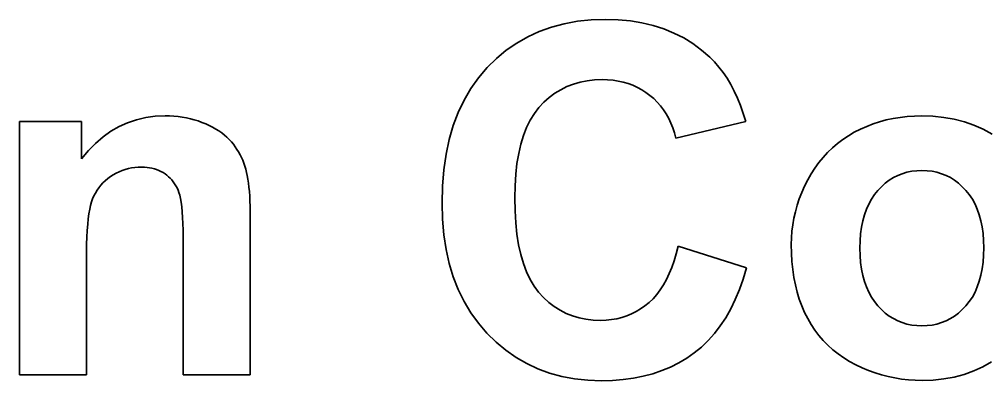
# Model space of a CAD drawing. Extents: x 23 to 417, y 3 to 294.
# Drawn here: x 218.199 to 219.86, y 105.448 to 106.069 of the extents above; entities that cross this region are included whole.
import ezdxf

# ---------------------------------------------------------------- set-up
doc = ezdxf.new("R2010")
doc.units = 0
doc.layers.get('0').update_dxf_attribs({"lineweight": 13})

# ---------------------------------------------------------------- blocks, each defined once
blk = doc.blocks.new('BLOCK3137')
at = {"color": 7, "lineweight": 35, "ltscale": 0.00282}
blk.add_line((-9.0998, 33.719), (-8.9907, 33.748), dxfattribs=at)
at = {"color": 7, "lineweight": 35, "ltscale": 0.002894}
blk.add_line((-8.9907, 33.748), (-8.8769, 33.7687), dxfattribs=at)
at = {"color": 7, "lineweight": 35, "ltscale": 0.002985}
blk.add_line((-8.8769, 33.7687), (-8.7581, 33.7811), dxfattribs=at)
at = {"color": 7, "lineweight": 35, "ltscale": 0.003092}
blk.add_line((-8.7581, 33.7811), (-8.6345, 33.7853), dxfattribs=at)
at = {"color": 7, "lineweight": 35, "ltscale": 0.002702}
blk.add_line((-8.6345, 33.7853), (-8.5265, 33.782), dxfattribs=at)
at = {"color": 7, "lineweight": 35, "ltscale": 0.002609}
blk.add_line((-8.5265, 33.782), (-8.4226, 33.7722), dxfattribs=at)
at = {"color": 7, "lineweight": 35, "ltscale": 0.002527}
blk.add_line((-8.4226, 33.7722), (-8.3228, 33.756), dxfattribs=at)
at = {"color": 7, "lineweight": 35, "ltscale": 0.002458}
blk.add_line((-8.3228, 33.756), (-8.2272, 33.7332), dxfattribs=at)
at = {"color": 7, "lineweight": 35, "ltscale": 0.002402}
blk.add_line((-8.2272, 33.7332), (-8.1357, 33.7039), dxfattribs=at)
at = {"color": 7, "lineweight": 35, "ltscale": 0.002731}
blk.add_line((-9.3032, 33.6361), (-9.2039, 33.6816), dxfattribs=at)
at = {"color": 7, "lineweight": 35, "ltscale": 0.002765}
blk.add_line((-9.2039, 33.6816), (-9.0998, 33.719), dxfattribs=at)
at = {"color": 7, "lineweight": 35, "ltscale": 0.00236}
blk.add_line((-8.1357, 33.7039), (-8.0483, 33.6681), dxfattribs=at)
at = {"color": 7, "lineweight": 35, "ltscale": 0.002334}
blk.add_line((-8.0483, 33.6681), (-7.9651, 33.6258), dxfattribs=at)
at = {"color": 7, "lineweight": 35, "ltscale": 0.002725}
blk.add_line((-9.4871, 33.52), (-9.3976, 33.5822), dxfattribs=at)
at = {"color": 7, "lineweight": 35, "ltscale": 0.002717}
blk.add_line((-9.3976, 33.5822), (-9.3032, 33.6361), dxfattribs=at)
at = {"color": 7, "lineweight": 35, "ltscale": 0.002323}
blk.add_line((-7.9651, 33.6258), (-7.886, 33.577), dxfattribs=at)
at = {"color": 7, "lineweight": 35, "ltscale": 0.002329}
blk.add_line((-7.886, 33.577), (-7.811, 33.5217), dxfattribs=at)
at = {"color": 7, "lineweight": 35, "ltscale": 0.002753}
blk.add_line((-9.5718, 33.4496), (-9.4871, 33.52), dxfattribs=at)
at = {"color": 7, "lineweight": 35, "ltscale": 0.00235}
blk.add_line((-7.811, 33.5217), (-7.7402, 33.4599), dxfattribs=at)
at = {"color": 7, "lineweight": 35, "ltscale": 0.002803}
blk.add_line((-9.6516, 33.3709), (-9.5718, 33.4496), dxfattribs=at)
at = {"color": 7, "lineweight": 35, "ltscale": 0.001415}
blk.add_line((-7.7402, 33.4599), (-7.7003, 33.4197), dxfattribs=at)
at = {"color": 7, "lineweight": 35, "ltscale": 0.001442}
blk.add_line((-7.7003, 33.4197), (-7.6625, 33.3762), dxfattribs=at)
at = {"color": 7, "lineweight": 35, "ltscale": 0.002832}
blk.add_line((-9.725, 33.2846), (-9.6516, 33.3709), dxfattribs=at)
at = {"color": 7, "lineweight": 35, "ltscale": 0.001475}
for p, q in [((-7.6625, 33.3762), (-7.6267, 33.3294)), ((-6.5418, 30.8483), (-6.5921, 30.8791))]:
    blk.add_line(p, q, dxfattribs=at)
at = {"color": 7, "lineweight": 35, "ltscale": 0.001513}
for p, q in [((-7.6267, 33.3294), (-7.5929, 33.2791)), ((-8.0667, 31.6553), (-8.0466, 31.7124))]:
    blk.add_line(p, q, dxfattribs=at)
at = {"color": 7, "lineweight": 35, "ltscale": 0.002845}
for p, q in [((-9.7908, 33.1917), (-9.725, 33.2846)), ((-8.7887, 30.687), (-8.9018, 30.6993))]:
    blk.add_line(p, q, dxfattribs=at)
at = {"color": 7, "lineweight": 35, "ltscale": 0.001486}
blk.add_line((-8.9119, 33.2292), (-8.9673, 33.2077), dxfattribs=at)
at = {"color": 7, "lineweight": 35, "ltscale": 0.001507}
for p, q in [((-8.854, 33.246), (-8.9119, 33.2292)), ((-6.4469, 31.944), (-6.4515, 31.8839)), ((-6.4515, 31.7576), (-6.4469, 31.6975))]:
    blk.add_line(p, q, dxfattribs=at)
at = {"color": 7, "lineweight": 35, "ltscale": 0.00154}
for p, q in [((-8.7936, 33.2579), (-8.854, 33.246)), ((-6.952, 31.3249), (-6.9732, 31.3828))]:
    blk.add_line(p, q, dxfattribs=at)
at = {"color": 7, "lineweight": 35, "ltscale": 0.001584}
blk.add_line((-8.7306, 33.2651), (-8.7936, 33.2579), dxfattribs=at)
at = {"color": 7, "lineweight": 35, "ltscale": 0.001637}
blk.add_line((-8.6652, 33.2675), (-8.7306, 33.2651), dxfattribs=at)
at = {"color": 7, "lineweight": 35, "ltscale": 0.00119}
for p, q in [((-8.6176, 33.2662), (-8.6652, 33.2675)), ((-5.4657, 32.1995), (-5.4886, 32.2413))]:
    blk.add_line(p, q, dxfattribs=at)
at = {"color": 7, "lineweight": 35, "ltscale": 0.001157}
blk.add_line((-8.5715, 33.2621), (-8.6176, 33.2662), dxfattribs=at)
at = {"color": 7, "lineweight": 35, "ltscale": 0.001129}
for p, q in [((-8.5269, 33.2554), (-8.5715, 33.2621)), ((-5.5747, 31.2928), (-5.5434, 31.3255))]:
    blk.add_line(p, q, dxfattribs=at)
at = {"color": 7, "lineweight": 35, "ltscale": 0.001106}
for p, q in [((-8.4836, 33.2459), (-8.5269, 33.2554)), ((-8.4529, 31.239), (-8.412, 31.2559)), ((-8.412, 31.2559), (-8.3725, 31.2759))]:
    blk.add_line(p, q, dxfattribs=at)
at = {"color": 7, "lineweight": 35, "ltscale": 0.001087}
blk.add_line((-8.4419, 33.2338), (-8.4836, 33.2459), dxfattribs=at)
at = {"color": 7, "lineweight": 35, "ltscale": 0.001074}
blk.add_line((-8.4016, 33.2189), (-8.4419, 33.2338), dxfattribs=at)
at = {"color": 7, "lineweight": 35, "ltscale": 0.001557}
blk.add_line((-7.5929, 33.2791), (-7.5612, 33.2256), dxfattribs=at)
at = {"color": 7, "lineweight": 35, "ltscale": 0.002882}
blk.add_line((-9.8488, 33.0921), (-9.7908, 33.1917), dxfattribs=at)
at = {"color": 7, "lineweight": 35, "ltscale": 0.001496}
blk.add_line((-9.0705, 33.1502), (-9.1183, 33.1143), dxfattribs=at)
at = {"color": 7, "lineweight": 35, "ltscale": 0.00148}
for p, q in [((-9.0202, 33.1813), (-9.0705, 33.1502)), ((-6.3237, 30.7512), (-6.3793, 30.7714))]:
    blk.add_line(p, q, dxfattribs=at)
at = {"color": 7, "lineweight": 35, "ltscale": 0.001477}
for p, q in [((-8.9673, 33.2077), (-9.0202, 33.1813)), ((-6.8718, 32.4583), (-6.84, 32.5081)), ((-5.9784, 30.6863), (-6.0373, 30.6904))]:
    blk.add_line(p, q, dxfattribs=at)
at = {"color": 7, "lineweight": 35, "ltscale": 0.001066}
for p, q in [((-8.3627, 33.2013), (-8.4016, 33.2189)), ((-8.2894, 33.1581), (-8.3253, 33.1811))]:
    blk.add_line(p, q, dxfattribs=at)
at = {"color": 7, "lineweight": 35, "ltscale": 0.001063}
for p, q in [((-8.3253, 33.1811), (-8.3627, 33.2013)), ((-8.1383, 33.0087), (-8.164, 33.0426))]:
    blk.add_line(p, q, dxfattribs=at)
at = {"color": 7, "lineweight": 35, "ltscale": 0.001075}
for p, q in [((-8.2549, 33.1325), (-8.2894, 33.1581)), ((-8.2223, 33.1045), (-8.2549, 33.1325))]:
    blk.add_line(p, q, dxfattribs=at)
at = {"color": 7, "lineweight": 35, "ltscale": 0.001605}
blk.add_line((-7.5612, 33.2256), (-7.5315, 33.1686), dxfattribs=at)
at = {"color": 7, "lineweight": 35, "ltscale": 0.001658}
blk.add_line((-7.5315, 33.1686), (-7.5039, 33.1083), dxfattribs=at)
at = {"color": 7, "lineweight": 35, "ltscale": 0.00294}
blk.add_line((-9.8991, 32.9858), (-9.8488, 33.0921), dxfattribs=at)
at = {"color": 7, "lineweight": 35, "ltscale": 0.001562}
blk.add_line((-9.1637, 33.0736), (-9.2065, 33.0281), dxfattribs=at)
at = {"color": 7, "lineweight": 35, "ltscale": 0.001523}
blk.add_line((-9.1183, 33.1143), (-9.1637, 33.0736), dxfattribs=at)
at = {"color": 7, "lineweight": 35, "ltscale": 0.001065}
blk.add_line((-8.192, 33.0745), (-8.2223, 33.1045), dxfattribs=at)
at = {"color": 7, "lineweight": 35, "ltscale": 0.001061}
blk.add_line((-8.164, 33.0426), (-8.192, 33.0745), dxfattribs=at)
at = {"color": 7, "lineweight": 35, "ltscale": 0.001715}
blk.add_line((-7.5039, 33.1083), (-7.4783, 33.0447), dxfattribs=at)
at = {"color": 7, "lineweight": 35, "ltscale": 0.003018}
blk.add_line((-9.9416, 32.8728), (-9.8991, 32.9858), dxfattribs=at)
at = {"color": 7, "lineweight": 35, "ltscale": 0.001609}
blk.add_line((-9.2065, 33.0281), (-9.2459, 32.9772), dxfattribs=at)
at = {"color": 7, "lineweight": 35, "ltscale": 0.00107}
blk.add_line((-8.115, 32.9728), (-8.1383, 33.0087), dxfattribs=at)
at = {"color": 7, "lineweight": 35, "ltscale": 0.001775}
blk.add_line((-7.4783, 33.0447), (-7.4548, 32.9777), dxfattribs=at)
at = {"color": 7, "lineweight": 35, "ltscale": 0.013353}
blk.add_line((-13.6645, 32.9074), (-13.1304, 32.9074), dxfattribs=at)
at = {"color": 7, "lineweight": 35, "ltscale": 0.054332}
blk.add_line((-13.6645, 30.7341), (-13.6645, 32.9074), dxfattribs=at)
at = {"color": 7, "lineweight": 35, "ltscale": 0.007981}
blk.add_line((-13.1304, 32.9074), (-13.1304, 32.5881), dxfattribs=at)
at = {"color": 7, "lineweight": 35, "ltscale": 0.002006}
blk.add_line((-12.8091, 32.8644), (-12.736, 32.8975), dxfattribs=at)
at = {"color": 7, "lineweight": 35, "ltscale": 0.002008}
blk.add_line((-12.736, 32.8975), (-12.66, 32.9233), dxfattribs=at)
at = {"color": 7, "lineweight": 35, "ltscale": 0.002028}
blk.add_line((-12.66, 32.9233), (-12.581, 32.9417), dxfattribs=at)
at = {"color": 7, "lineweight": 35, "ltscale": 0.002067}
for p, q in [((-12.581, 32.9417), (-12.4991, 32.9528)), ((-9.3622, 32.7145), (-9.3809, 32.634))]:
    blk.add_line(p, q, dxfattribs=at)
at = {"color": 7, "lineweight": 35, "ltscale": 0.002124}
blk.add_line((-12.4991, 32.9528), (-12.4142, 32.9565), dxfattribs=at)
at = {"color": 7, "lineweight": 35, "ltscale": 0.000943524}
blk.add_line((-12.4142, 32.9565), (-12.3764, 32.9558), dxfattribs=at)
at = {"color": 7, "lineweight": 35, "ltscale": 0.000928404}
blk.add_line((-12.3764, 32.9558), (-12.3394, 32.9537), dxfattribs=at)
at = {"color": 7, "lineweight": 35, "ltscale": 0.000914586}
blk.add_line((-12.3394, 32.9537), (-12.3029, 32.9503), dxfattribs=at)
at = {"color": 7, "lineweight": 35, "ltscale": 0.000902165}
blk.add_line((-12.3029, 32.9503), (-12.2672, 32.9455), dxfattribs=at)
at = {"color": 7, "lineweight": 35, "ltscale": 0.000891638}
blk.add_line((-12.2672, 32.9455), (-12.232, 32.9393), dxfattribs=at)
at = {"color": 7, "lineweight": 35, "ltscale": 0.000881719}
blk.add_line((-12.232, 32.9393), (-12.1976, 32.9318), dxfattribs=at)
at = {"color": 7, "lineweight": 35, "ltscale": 0.000874193}
blk.add_line((-12.1976, 32.9318), (-12.1638, 32.9229), dxfattribs=at)
at = {"color": 7, "lineweight": 35, "ltscale": 0.000867547}
blk.add_line((-12.1638, 32.9229), (-12.1306, 32.9126), dxfattribs=at)
at = {"color": 7, "lineweight": 35, "ltscale": 0.000863215}
blk.add_line((-12.1306, 32.9126), (-12.0981, 32.9009), dxfattribs=at)
at = {"color": 7, "lineweight": 35, "ltscale": 0.000860049}
blk.add_line((-12.0981, 32.9009), (-12.0663, 32.8879), dxfattribs=at)
at = {"color": 7, "lineweight": 35, "ltscale": 0.001751}
blk.add_line((-9.2812, 32.9204), (-9.3124, 32.8577), dxfattribs=at)
at = {"color": 7, "lineweight": 35, "ltscale": 0.001672}
blk.add_line((-9.2459, 32.9772), (-9.2812, 32.9204), dxfattribs=at)
at = {"color": 7, "lineweight": 35, "ltscale": 0.001082}
blk.add_line((-8.0939, 32.935), (-8.115, 32.9728), dxfattribs=at)
at = {"color": 7, "lineweight": 35, "ltscale": 0.001099}
for p, q in [((-8.0752, 32.8952), (-8.0939, 32.935)), ((-6.2353, 32.3778), (-6.2682, 32.3486)), ((-6.2682, 31.2928), (-6.2353, 31.2636))]:
    blk.add_line(p, q, dxfattribs=at)
at = {"color": 7, "lineweight": 35, "ltscale": 0.015412}
blk.add_line((-7.4333, 32.9074), (-8.0329, 32.7641), dxfattribs=at)
at = {"color": 7, "lineweight": 35, "ltscale": 0.001839}
blk.add_line((-7.4548, 32.9777), (-7.4333, 32.9074), dxfattribs=at)
at = {"color": 7, "lineweight": 35, "ltscale": 0.001473}
blk.add_line((-6.3404, 32.8873), (-6.2844, 32.9056), dxfattribs=at)
at = {"color": 7, "lineweight": 35, "ltscale": 0.001482}
blk.add_line((-6.2844, 32.9056), (-6.2272, 32.9212), dxfattribs=at)
at = {"color": 7, "lineweight": 35, "ltscale": 0.001494}
blk.add_line((-6.2272, 32.9212), (-6.1688, 32.9339), dxfattribs=at)
at = {"color": 7, "lineweight": 35, "ltscale": 0.001511}
blk.add_line((-6.1688, 32.9339), (-6.1091, 32.9438), dxfattribs=at)
at = {"color": 7, "lineweight": 35, "ltscale": 0.001531}
blk.add_line((-6.1091, 32.9438), (-6.0483, 32.9508), dxfattribs=at)
at = {"color": 7, "lineweight": 35, "ltscale": 0.001555}
blk.add_line((-6.0483, 32.9508), (-5.9863, 32.9551), dxfattribs=at)
at = {"color": 7, "lineweight": 35, "ltscale": 0.001581}
for p, q in [((-5.9863, 32.9551), (-5.923, 32.9565)), ((-8.0466, 31.7124), (-8.0285, 31.773))]:
    blk.add_line(p, q, dxfattribs=at)
at = {"color": 7, "lineweight": 35, "ltscale": 0.002423}
blk.add_line((-5.923, 32.9565), (-5.8262, 32.9533), dxfattribs=at)
at = {"color": 7, "lineweight": 35, "ltscale": 0.002345}
blk.add_line((-5.8262, 32.9533), (-5.7329, 32.9437), dxfattribs=at)
at = {"color": 7, "lineweight": 35, "ltscale": 0.002279}
blk.add_line((-5.7329, 32.9437), (-5.6432, 32.9277), dxfattribs=at)
at = {"color": 7, "lineweight": 35, "ltscale": 0.002226}
blk.add_line((-5.6432, 32.9277), (-5.557, 32.9052), dxfattribs=at)
at = {"color": 7, "lineweight": 35, "ltscale": 0.002187}
blk.add_line((-5.557, 32.9052), (-5.4744, 32.8764), dxfattribs=at)
at = {"color": 7, "lineweight": 35, "ltscale": 0.002063}
blk.add_line((-12.9465, 32.776), (-12.8793, 32.8239), dxfattribs=at)
at = {"color": 7, "lineweight": 35, "ltscale": 0.002025}
blk.add_line((-12.8793, 32.8239), (-12.8091, 32.8644), dxfattribs=at)
at = {"color": 7, "lineweight": 35, "ltscale": 0.000845623}
blk.add_line((-12.0663, 32.8879), (-12.0355, 32.8738), dxfattribs=at)
at = {"color": 7, "lineweight": 35, "ltscale": 0.000819067}
blk.add_line((-12.0355, 32.8738), (-12.0063, 32.859), dxfattribs=at)
at = {"color": 7, "lineweight": 35, "ltscale": 0.000794249}
blk.add_line((-12.0063, 32.859), (-11.9786, 32.8434), dxfattribs=at)
at = {"color": 7, "lineweight": 35, "ltscale": 0.000770854}
blk.add_line((-11.9786, 32.8434), (-11.9525, 32.827), dxfattribs=at)
at = {"color": 7, "lineweight": 35, "ltscale": 0.000749553}
blk.add_line((-11.9525, 32.827), (-11.9279, 32.8099), dxfattribs=at)
at = {"color": 7, "lineweight": 35, "ltscale": 0.003116}
blk.add_line((-9.9764, 32.7531), (-9.9416, 32.8728), dxfattribs=at)
at = {"color": 7, "lineweight": 35, "ltscale": 0.001845}
blk.add_line((-9.3124, 32.8577), (-9.3394, 32.7891), dxfattribs=at)
at = {"color": 7, "lineweight": 35, "ltscale": 0.001122}
for p, q in [((-8.0588, 32.8535), (-8.0752, 32.8952)), ((-8.5387, 31.2145), (-8.4951, 31.2252))]:
    blk.add_line(p, q, dxfattribs=at)
at = {"color": 7, "lineweight": 35, "ltscale": 0.001148}
for p, q in [((-8.0447, 32.8098), (-8.0588, 32.8535)), ((-8.2975, 31.325), (-8.2621, 31.3542))]:
    blk.add_line(p, q, dxfattribs=at)
at = {"color": 7, "lineweight": 35, "ltscale": 0.001464}
blk.add_line((-6.5517, 32.7858), (-6.5011, 32.8153), dxfattribs=at)
at = {"color": 7, "lineweight": 35, "ltscale": 0.001471}
for p, q in [((-6.5011, 32.8153), (-6.4488, 32.8421)), ((-6.2675, 30.7336), (-6.3237, 30.7512))]:
    blk.add_line(p, q, dxfattribs=at)
at = {"color": 7, "lineweight": 35, "ltscale": 0.001468}
blk.add_line((-6.4488, 32.8421), (-6.3952, 32.8661), dxfattribs=at)
at = {"color": 7, "lineweight": 35, "ltscale": 0.001469}
for p, q in [((-6.3952, 32.8661), (-6.3404, 32.8873)), ((-6.0373, 30.6904), (-6.0957, 30.6971))]:
    blk.add_line(p, q, dxfattribs=at)
at = {"color": 7, "lineweight": 35, "ltscale": 0.002164}
blk.add_line((-5.4744, 32.8764), (-5.3953, 32.8412), dxfattribs=at)
at = {"color": 7, "lineweight": 35, "ltscale": 0.002155}
for p, q in [((-5.3953, 32.8412), (-5.3198, 32.7995)), ((-5.3235, 30.8439), (-5.3987, 30.8018)), ((-5.3987, 30.8018), (-5.4772, 30.7661))]:
    blk.add_line(p, q, dxfattribs=at)
at = {"color": 7, "lineweight": 35, "ltscale": 0.002119}
blk.add_line((-13.0107, 32.7207), (-12.9465, 32.776), dxfattribs=at)
at = {"color": 7, "lineweight": 35, "ltscale": 0.000729757}
blk.add_line((-11.9279, 32.8099), (-11.9048, 32.792), dxfattribs=at)
at = {"color": 7, "lineweight": 35, "ltscale": 0.000712103}
blk.add_line((-11.9048, 32.792), (-11.8833, 32.7734), dxfattribs=at)
at = {"color": 7, "lineweight": 35, "ltscale": 0.000696279}
blk.add_line((-11.8833, 32.7734), (-11.8633, 32.754), dxfattribs=at)
at = {"color": 7, "lineweight": 35, "ltscale": 0.000683327}
blk.add_line((-11.8633, 32.754), (-11.8448, 32.7339), dxfattribs=at)
at = {"color": 7, "lineweight": 35, "ltscale": 0.000672626}
blk.add_line((-11.8448, 32.7339), (-11.8279, 32.7129), dxfattribs=at)
at = {"color": 7, "lineweight": 35, "ltscale": 0.003231}
blk.add_line((-10.0035, 32.6268), (-9.9764, 32.7531), dxfattribs=at)
at = {"color": 7, "lineweight": 35, "ltscale": 0.00195}
blk.add_line((-9.3394, 32.7891), (-9.3622, 32.7145), dxfattribs=at)
at = {"color": 7, "lineweight": 35, "ltscale": 0.001179}
blk.add_line((-8.0329, 32.7641), (-8.0447, 32.8098), dxfattribs=at)
at = {"color": 7, "lineweight": 35, "ltscale": 0.001437}
blk.add_line((-6.6459, 32.7191), (-6.6, 32.7537), dxfattribs=at)
at = {"color": 7, "lineweight": 35, "ltscale": 0.001448}
for p, q in [((-6.6, 32.7537), (-6.5517, 32.7858)), ((-6.9916, 32.1886), (-6.9732, 32.2435)), ((-8.0887, 31.6017), (-8.0667, 31.6553))]:
    blk.add_line(p, q, dxfattribs=at)
at = {"color": 7, "lineweight": 35, "ltscale": 0.002278}
blk.add_line((-13.1304, 32.5881), (-13.072, 32.6581), dxfattribs=at)
at = {"color": 7, "lineweight": 35, "ltscale": 0.002191}
blk.add_line((-13.072, 32.6581), (-13.0107, 32.7207), dxfattribs=at)
at = {"color": 7, "lineweight": 35, "ltscale": 0.00066636}
blk.add_line((-11.8279, 32.7129), (-11.8122, 32.6914), dxfattribs=at)
at = {"color": 7, "lineweight": 35, "ltscale": 0.00066431}
blk.add_line((-11.8122, 32.6914), (-11.7975, 32.6692), dxfattribs=at)
at = {"color": 7, "lineweight": 35, "ltscale": 0.000663311}
blk.add_line((-11.7975, 32.6692), (-11.7838, 32.6465), dxfattribs=at)
at = {"color": 7, "lineweight": 35, "ltscale": 0.00143}
for p, q in [((-6.7306, 32.6423), (-6.6894, 32.682)), ((-6.6894, 32.682), (-6.6459, 32.7191)), ((-6.7675, 31.0274), (-6.8048, 31.0708))]:
    blk.add_line(p, q, dxfattribs=at)
at = {"color": 7, "lineweight": 35, "ltscale": 0.000663572}
blk.add_line((-11.7838, 32.6465), (-11.7711, 32.6232), dxfattribs=at)
at = {"color": 7, "lineweight": 35, "ltscale": 0.000664843}
blk.add_line((-11.7711, 32.6232), (-11.7593, 32.5994), dxfattribs=at)
at = {"color": 7, "lineweight": 35, "ltscale": 0.000667463}
blk.add_line((-11.7593, 32.5994), (-11.7486, 32.5749), dxfattribs=at)
at = {"color": 7, "lineweight": 35, "ltscale": 0.000671364}
blk.add_line((-11.7486, 32.5749), (-11.7388, 32.5499), dxfattribs=at)
at = {"color": 7, "lineweight": 35, "ltscale": 0.003362}
blk.add_line((-10.0229, 32.4937), (-10.0035, 32.6268), dxfattribs=at)
at = {"color": 7, "lineweight": 35, "ltscale": 0.002192}
blk.add_line((-9.3809, 32.634), (-9.3955, 32.5475), dxfattribs=at)
at = {"color": 7, "lineweight": 35, "ltscale": 0.001443}
blk.add_line((-6.8059, 32.5554), (-6.7694, 32.6002), dxfattribs=at)
at = {"color": 7, "lineweight": 35, "ltscale": 0.001433}
blk.add_line((-6.7694, 32.6002), (-6.7306, 32.6423), dxfattribs=at)
at = {"color": 7, "lineweight": 35, "ltscale": 0.000699846}
blk.add_line((-12.7829, 32.487), (-12.8088, 32.4764), dxfattribs=at)
at = {"color": 7, "lineweight": 35, "ltscale": 0.000699429}
blk.add_line((-12.7564, 32.496), (-12.7829, 32.487), dxfattribs=at)
at = {"color": 7, "lineweight": 35, "ltscale": 0.000702469}
blk.add_line((-12.7293, 32.5034), (-12.7564, 32.496), dxfattribs=at)
at = {"color": 7, "lineweight": 35, "ltscale": 0.000708176}
blk.add_line((-12.7016, 32.5091), (-12.7293, 32.5034), dxfattribs=at)
at = {"color": 7, "lineweight": 35, "ltscale": 0.000715741}
blk.add_line((-12.6732, 32.5132), (-12.7016, 32.5091), dxfattribs=at)
at = {"color": 7, "lineweight": 35, "ltscale": 0.000726624}
blk.add_line((-12.6443, 32.5157), (-12.6732, 32.5132), dxfattribs=at)
at = {"color": 7, "lineweight": 35, "ltscale": 0.000739552}
blk.add_line((-12.6147, 32.5165), (-12.6443, 32.5157), dxfattribs=at)
at = {"color": 7, "lineweight": 35, "ltscale": 0.000574673}
blk.add_line((-12.5917, 32.5159), (-12.6147, 32.5165), dxfattribs=at)
at = {"color": 7, "lineweight": 35, "ltscale": 0.000559764}
blk.add_line((-12.5694, 32.5142), (-12.5917, 32.5159), dxfattribs=at)
at = {"color": 7, "lineweight": 35, "ltscale": 0.000545656}
blk.add_line((-12.5478, 32.5113), (-12.5694, 32.5142), dxfattribs=at)
at = {"color": 7, "lineweight": 35, "ltscale": 0.00053357}
blk.add_line((-12.5268, 32.5073), (-12.5478, 32.5113), dxfattribs=at)
at = {"color": 7, "lineweight": 35, "ltscale": 0.000523505}
blk.add_line((-12.5065, 32.5022), (-12.5268, 32.5073), dxfattribs=at)
at = {"color": 7, "lineweight": 35, "ltscale": 0.000514865}
blk.add_line((-12.4869, 32.4959), (-12.5065, 32.5022), dxfattribs=at)
at = {"color": 7, "lineweight": 35, "ltscale": 0.00050883}
blk.add_line((-12.468, 32.4884), (-12.4869, 32.4959), dxfattribs=at)
at = {"color": 7, "lineweight": 35, "ltscale": 0.000504613}
blk.add_line((-12.4497, 32.4798), (-12.468, 32.4884), dxfattribs=at)
at = {"color": 7, "lineweight": 35, "ltscale": 0.000676408}
blk.add_line((-11.7388, 32.5499), (-11.73, 32.5243), dxfattribs=at)
at = {"color": 7, "lineweight": 35, "ltscale": 0.000682485}
blk.add_line((-11.73, 32.5243), (-11.7222, 32.4982), dxfattribs=at)
at = {"color": 7, "lineweight": 35, "ltscale": 0.000689466}
blk.add_line((-11.7222, 32.4982), (-11.7153, 32.4715), dxfattribs=at)
at = {"color": 7, "lineweight": 35, "ltscale": 0.003506}
blk.add_line((-10.0344, 32.3539), (-10.0229, 32.4937), dxfattribs=at)
at = {"color": 7, "lineweight": 35, "ltscale": 0.002324}
blk.add_line((-9.3955, 32.5475), (-9.4059, 32.4551), dxfattribs=at)
at = {"color": 7, "lineweight": 35, "ltscale": 0.001457}
blk.add_line((-6.84, 32.5081), (-6.8059, 32.5554), dxfattribs=at)
at = {"color": 7, "lineweight": 35, "ltscale": 0.001079}
for p, q in [((-5.9653, 32.4861), (-6.0082, 32.481)), ((-5.8339, 32.481), (-5.8767, 32.4861)), ((-6.0082, 31.1605), (-5.9653, 31.1553)), ((-5.8767, 31.1553), (-5.8339, 31.1605))]:
    blk.add_line(p, q, dxfattribs=at)
at = {"color": 7, "lineweight": 35, "ltscale": 0.001108}
for p, q in [((-5.921, 32.4878), (-5.9653, 32.4861)), ((-5.8767, 32.4861), (-5.921, 32.4878)), ((-5.9653, 31.1553), (-5.921, 31.1536)), ((-5.921, 31.1536), (-5.8767, 31.1553))]:
    blk.add_line(p, q, dxfattribs=at)
at = {"color": 7, "lineweight": 35, "ltscale": 0.000690197}
blk.add_line((-12.9273, 32.3998), (-12.9473, 32.3807), dxfattribs=at)
at = {"color": 7, "lineweight": 35, "ltscale": 0.000700346}
blk.add_line((-12.9058, 32.4177), (-12.9273, 32.3998), dxfattribs=at)
at = {"color": 7, "lineweight": 35, "ltscale": 0.000713537}
blk.add_line((-12.8828, 32.4346), (-12.9058, 32.4177), dxfattribs=at)
at = {"color": 7, "lineweight": 35, "ltscale": 0.000715925}
blk.add_line((-12.8587, 32.4502), (-12.8828, 32.4346), dxfattribs=at)
at = {"color": 7, "lineweight": 35, "ltscale": 0.000707845}
blk.add_line((-12.8341, 32.4641), (-12.8587, 32.4502), dxfattribs=at)
at = {"color": 7, "lineweight": 35, "ltscale": 0.000702382}
blk.add_line((-12.8088, 32.4764), (-12.8341, 32.4641), dxfattribs=at)
at = {"color": 7, "lineweight": 35, "ltscale": 0.00050267}
blk.add_line((-12.4321, 32.4701), (-12.4497, 32.4798), dxfattribs=at)
at = {"color": 7, "lineweight": 35, "ltscale": 0.000502834}
blk.add_line((-12.4152, 32.4592), (-12.4321, 32.4701), dxfattribs=at)
at = {"color": 7, "lineweight": 35, "ltscale": 0.000501348}
blk.add_line((-12.3991, 32.4473), (-12.4152, 32.4592), dxfattribs=at)
at = {"color": 7, "lineweight": 35, "ltscale": 0.000496962}
blk.add_line((-12.3839, 32.4344), (-12.3991, 32.4473), dxfattribs=at)
at = {"color": 7, "lineweight": 35, "ltscale": 0.000495872}
blk.add_line((-12.3696, 32.4207), (-12.3839, 32.4344), dxfattribs=at)
at = {"color": 7, "lineweight": 35, "ltscale": 0.000496355}
blk.add_line((-12.3563, 32.406), (-12.3696, 32.4207), dxfattribs=at)
at = {"color": 7, "lineweight": 35, "ltscale": 0.00049864}
blk.add_line((-12.3438, 32.3904), (-12.3563, 32.406), dxfattribs=at)
at = {"color": 7, "lineweight": 35, "ltscale": 0.000720506}
blk.add_line((-11.7153, 32.4715), (-11.7093, 32.4433), dxfattribs=at)
at = {"color": 7, "lineweight": 35, "ltscale": 0.000774376}
blk.add_line((-11.7093, 32.4433), (-11.7039, 32.4128), dxfattribs=at)
at = {"color": 7, "lineweight": 35, "ltscale": 0.000829876}
blk.add_line((-11.7039, 32.4128), (-11.6992, 32.3799), dxfattribs=at)
at = {"color": 7, "lineweight": 35, "ltscale": 0.002463}
blk.add_line((-9.4059, 32.4551), (-9.4121, 32.3568), dxfattribs=at)
at = {"color": 7, "lineweight": 35, "ltscale": 0.001503}
blk.add_line((-6.928, 32.3522), (-6.9012, 32.406), dxfattribs=at)
at = {"color": 7, "lineweight": 35, "ltscale": 0.001501}
blk.add_line((-6.9012, 32.406), (-6.8718, 32.4583), dxfattribs=at)
at = {"color": 7, "lineweight": 35, "ltscale": 0.001072}
for p, q in [((-6.201, 32.4036), (-6.2353, 32.3778)), ((-6.2353, 31.2636), (-6.201, 31.2378))]:
    blk.add_line(p, q, dxfattribs=at)
at = {"color": 7, "lineweight": 35, "ltscale": 0.001053}
for p, q in [((-6.1653, 32.426), (-6.201, 32.4036)), ((-6.201, 31.2378), (-6.1653, 31.2155))]:
    blk.add_line(p, q, dxfattribs=at)
at = {"color": 7, "lineweight": 35, "ltscale": 0.001042}
for p, q in [((-6.1282, 32.4449), (-6.1653, 32.426)), ((-6.1653, 31.2155), (-6.1282, 31.1966))]:
    blk.add_line(p, q, dxfattribs=at)
at = {"color": 7, "lineweight": 35, "ltscale": 0.001039}
for p, q in [((-6.0896, 32.4603), (-6.1282, 32.4449)), ((-6.1282, 31.1966), (-6.0896, 31.1811))]:
    blk.add_line(p, q, dxfattribs=at)
at = {"color": 7, "lineweight": 35, "ltscale": 0.001045}
blk.add_line((-6.0496, 32.4724), (-6.0896, 32.4603), dxfattribs=at)
at = {"color": 7, "lineweight": 35, "ltscale": 0.001058}
for p, q in [((-6.0082, 32.481), (-6.0496, 32.4724)), ((-6.0496, 31.1691), (-6.0082, 31.1605))]:
    blk.add_line(p, q, dxfattribs=at)
at = {"color": 7, "lineweight": 35, "ltscale": 0.001057}
for p, q in [((-5.7925, 32.4724), (-5.8339, 32.481)), ((-5.8339, 31.1605), (-5.7925, 31.1691))]:
    blk.add_line(p, q, dxfattribs=at)
at = {"color": 7, "lineweight": 35, "ltscale": 0.001043}
for p, q in [((-5.7525, 32.4603), (-5.7925, 32.4724)), ((-5.7925, 31.1691), (-5.7525, 31.1811))]:
    blk.add_line(p, q, dxfattribs=at)
at = {"color": 7, "lineweight": 35, "ltscale": 0.001036}
blk.add_line((-5.7141, 32.4449), (-5.7525, 32.4603), dxfattribs=at)
at = {"color": 7, "lineweight": 35, "ltscale": 0.00104}
for p, q in [((-5.677, 32.426), (-5.7141, 32.4449)), ((-5.7141, 31.1966), (-5.677, 31.2155))]:
    blk.add_line(p, q, dxfattribs=at)
at = {"color": 7, "lineweight": 35, "ltscale": 0.00105}
for p, q in [((-5.6414, 32.4036), (-5.677, 32.426)), ((-5.677, 31.2155), (-5.6414, 31.2378))]:
    blk.add_line(p, q, dxfattribs=at)
at = {"color": 7, "lineweight": 35, "ltscale": 0.001069}
for p, q in [((-5.6073, 32.3778), (-5.6414, 32.4036)), ((-5.6414, 31.2378), (-5.6073, 31.2636))]:
    blk.add_line(p, q, dxfattribs=at)
at = {"color": 7, "lineweight": 35, "ltscale": 0.000679538}
blk.add_line((-12.9983, 32.3173), (-13.0124, 32.294), dxfattribs=at)
at = {"color": 7, "lineweight": 35, "ltscale": 0.000677804}
blk.add_line((-12.9828, 32.3395), (-12.9983, 32.3173), dxfattribs=at)
at = {"color": 7, "lineweight": 35, "ltscale": 0.000678581}
blk.add_line((-12.9658, 32.3606), (-12.9828, 32.3395), dxfattribs=at)
at = {"color": 7, "lineweight": 35, "ltscale": 0.000683277}
blk.add_line((-12.9473, 32.3807), (-12.9658, 32.3606), dxfattribs=at)
at = {"color": 7, "lineweight": 35, "ltscale": 0.000503409}
blk.add_line((-12.3323, 32.3739), (-12.3438, 32.3904), dxfattribs=at)
at = {"color": 7, "lineweight": 35, "ltscale": 0.000510095}
blk.add_line((-12.3217, 32.3564), (-12.3323, 32.3739), dxfattribs=at)
at = {"color": 7, "lineweight": 35, "ltscale": 0.000519073}
blk.add_line((-12.3121, 32.3381), (-12.3217, 32.3564), dxfattribs=at)
at = {"color": 7, "lineweight": 35, "ltscale": 0.000529403}
blk.add_line((-12.3033, 32.3188), (-12.3121, 32.3381), dxfattribs=at)
at = {"color": 7, "lineweight": 35, "ltscale": 0.000541663}
blk.add_line((-12.2955, 32.2986), (-12.3033, 32.3188), dxfattribs=at)
at = {"color": 7, "lineweight": 35, "ltscale": 0.000885287}
blk.add_line((-11.6992, 32.3799), (-11.695, 32.3448), dxfattribs=at)
at = {"color": 7, "lineweight": 35, "ltscale": 0.000942108}
blk.add_line((-11.695, 32.3448), (-11.6915, 32.3072), dxfattribs=at)
at = {"color": 7, "lineweight": 35, "ltscale": 0.003662}
blk.add_line((-10.0383, 32.2075), (-10.0344, 32.3539), dxfattribs=at)
at = {"color": 7, "lineweight": 35, "ltscale": 0.002607}
blk.add_line((-9.4121, 32.3568), (-9.4142, 32.2525), dxfattribs=at)
at = {"color": 7, "lineweight": 35, "ltscale": 0.001481}
blk.add_line((-6.952, 32.298), (-6.928, 32.3522), dxfattribs=at)
at = {"color": 7, "lineweight": 35, "ltscale": 0.001156}
for p, q in [((-6.2996, 32.3159), (-6.3287, 32.2801)), ((-6.3287, 31.3614), (-6.2996, 31.3255))]:
    blk.add_line(p, q, dxfattribs=at)
at = {"color": 7, "lineweight": 35, "ltscale": 0.001133}
for p, q in [((-6.2682, 32.3486), (-6.2996, 32.3159)), ((-6.2996, 31.3255), (-6.2682, 31.2928))]:
    blk.add_line(p, q, dxfattribs=at)
at = {"color": 7, "lineweight": 35, "ltscale": 0.001096}
for p, q in [((-5.5747, 32.3486), (-5.6073, 32.3778)), ((-5.6073, 31.2636), (-5.5747, 31.2928))]:
    blk.add_line(p, q, dxfattribs=at)
at = {"color": 7, "lineweight": 35, "ltscale": 0.00113}
blk.add_line((-5.5434, 32.3159), (-5.5747, 32.3486), dxfattribs=at)
at = {"color": 7, "lineweight": 35, "ltscale": 0.001152}
blk.add_line((-5.5145, 32.2801), (-5.5434, 32.3159), dxfattribs=at)
at = {"color": 7, "lineweight": 35, "ltscale": 0.000703965}
blk.add_line((-13.0359, 32.2442), (-13.0455, 32.2177), dxfattribs=at)
at = {"color": 7, "lineweight": 35, "ltscale": 0.000692446}
blk.add_line((-13.0249, 32.2696), (-13.0359, 32.2442), dxfattribs=at)
at = {"color": 7, "lineweight": 35, "ltscale": 0.000684822}
blk.add_line((-13.0124, 32.294), (-13.0249, 32.2696), dxfattribs=at)
at = {"color": 7, "lineweight": 35, "ltscale": 0.000604962}
blk.add_line((-12.2885, 32.2754), (-12.2955, 32.2986), dxfattribs=at)
at = {"color": 7, "lineweight": 35, "ltscale": 0.000720242}
blk.add_line((-12.2822, 32.2473), (-12.2885, 32.2754), dxfattribs=at)
at = {"color": 7, "lineweight": 35, "ltscale": 0.000839212}
blk.add_line((-12.2767, 32.2142), (-12.2822, 32.2473), dxfattribs=at)
at = {"color": 7, "lineweight": 35, "ltscale": 0.000998552}
blk.add_line((-11.6915, 32.3072), (-11.6887, 32.2674), dxfattribs=at)
at = {"color": 7, "lineweight": 35, "ltscale": 0.001056}
blk.add_line((-11.6887, 32.2674), (-11.6865, 32.2252), dxfattribs=at)
at = {"color": 7, "lineweight": 35, "ltscale": 0.002763}
blk.add_line((-9.4142, 32.2525), (-9.4121, 32.142), dxfattribs=at)
at = {"color": 7, "lineweight": 35, "ltscale": 0.001463}
for p, q in [((-6.9732, 32.2435), (-6.952, 32.298)), ((-6.1535, 30.7066), (-6.2108, 30.7187))]:
    blk.add_line(p, q, dxfattribs=at)
at = {"color": 7, "lineweight": 35, "ltscale": 0.001196}
blk.add_line((-6.3548, 32.2411), (-6.3778, 32.1992), dxfattribs=at)
at = {"color": 7, "lineweight": 35, "ltscale": 0.001172}
for p, q in [((-6.3287, 32.2801), (-6.3548, 32.2411)), ((-8.2621, 31.3542), (-8.2283, 31.3866)), ((-5.5145, 31.3614), (-5.4886, 31.4005))]:
    blk.add_line(p, q, dxfattribs=at)
at = {"color": 7, "lineweight": 35, "ltscale": 0.001167}
blk.add_line((-5.4886, 32.2413), (-5.5145, 32.2801), dxfattribs=at)
at = {"color": 7, "lineweight": 35, "ltscale": 0.000976063}
blk.add_line((-13.0613, 32.1545), (-13.0679, 32.1161), dxfattribs=at)
at = {"color": 7, "lineweight": 35, "ltscale": 0.000867625}
blk.add_line((-13.0538, 32.1884), (-13.0613, 32.1545), dxfattribs=at)
at = {"color": 7, "lineweight": 35, "ltscale": 0.000761675}
blk.add_line((-13.0455, 32.2177), (-13.0538, 32.1884), dxfattribs=at)
at = {"color": 7, "lineweight": 35, "ltscale": 0.000959282}
blk.add_line((-12.2719, 32.1761), (-12.2767, 32.2142), dxfattribs=at)
at = {"color": 7, "lineweight": 35, "ltscale": 0.001081}
blk.add_line((-12.2678, 32.1331), (-12.2719, 32.1761), dxfattribs=at)
at = {"color": 7, "lineweight": 35, "ltscale": 0.001113}
blk.add_line((-11.6865, 32.2252), (-11.6849, 32.1807), dxfattribs=at)
at = {"color": 7, "lineweight": 35, "ltscale": 0.001171}
for p, q in [((-11.6849, 32.1807), (-11.6839, 32.1339)), ((-6.3548, 31.4003), (-6.3287, 31.3614))]:
    blk.add_line(p, q, dxfattribs=at)
at = {"color": 7, "lineweight": 35, "ltscale": 0.003467}
blk.add_line((-10.0345, 32.0689), (-10.0383, 32.2075), dxfattribs=at)
at = {"color": 7, "lineweight": 35, "ltscale": 0.001435}
blk.add_line((-7.0071, 32.1333), (-6.9916, 32.1886), dxfattribs=at)
at = {"color": 7, "lineweight": 35, "ltscale": 0.001272}
for p, q in [((-6.3978, 32.1542), (-6.4147, 32.1062)), ((-6.4147, 31.5353), (-6.3978, 31.4873))]:
    blk.add_line(p, q, dxfattribs=at)
at = {"color": 7, "lineweight": 35, "ltscale": 0.00123}
for p, q in [((-6.3778, 32.1992), (-6.3978, 32.1542)), ((-11.6839, 32.1339), (-11.6836, 32.0847)), ((-6.3978, 31.4873), (-6.3778, 31.4423))]:
    blk.add_line(p, q, dxfattribs=at)
at = {"color": 7, "lineweight": 35, "ltscale": 0.001222}
blk.add_line((-5.4459, 32.1549), (-5.4657, 32.1995), dxfattribs=at)
at = {"color": 7, "lineweight": 35, "ltscale": 0.001263}
blk.add_line((-5.4291, 32.1072), (-5.4459, 32.1549), dxfattribs=at)
at = {"color": 7, "lineweight": 35, "ltscale": 0.001197}
for p, q in [((-13.0736, 32.073), (-13.0785, 32.0254)), ((-6.3778, 31.4423), (-6.3548, 31.4003))]:
    blk.add_line(p, q, dxfattribs=at)
at = {"color": 7, "lineweight": 35, "ltscale": 0.001086}
blk.add_line((-13.0679, 32.1161), (-13.0736, 32.073), dxfattribs=at)
at = {"color": 7, "lineweight": 35, "ltscale": 0.001203}
blk.add_line((-12.2645, 32.085), (-12.2678, 32.1331), dxfattribs=at)
at = {"color": 7, "lineweight": 35, "ltscale": 0.001326}
blk.add_line((-12.262, 32.032), (-12.2645, 32.085), dxfattribs=at)
at = {"color": 7, "lineweight": 35, "ltscale": 0.033765}
blk.add_line((-11.6836, 32.0847), (-11.6836, 30.7341), dxfattribs=at)
at = {"color": 7, "lineweight": 35, "ltscale": 0.003328}
blk.add_line((-10.0229, 31.9363), (-10.0345, 32.0689), dxfattribs=at)
at = {"color": 7, "lineweight": 35, "ltscale": 0.002603}
blk.add_line((-9.4121, 32.142), (-9.406, 32.038), dxfattribs=at)
at = {"color": 7, "lineweight": 35, "ltscale": 0.001422}
for p, q in [((-7.0297, 32.0217), (-7.0198, 32.0777)), ((-13.0824, 31.9731), (-13.0855, 31.9163))]:
    blk.add_line(p, q, dxfattribs=at)
at = {"color": 7, "lineweight": 35, "ltscale": 0.001427}
blk.add_line((-7.0198, 32.0777), (-7.0071, 32.1333), dxfattribs=at)
at = {"color": 7, "lineweight": 35, "ltscale": 0.001322}
for p, q in [((-6.4147, 32.1062), (-6.4285, 32.0552)), ((-6.4285, 31.5863), (-6.4147, 31.5353))]:
    blk.add_line(p, q, dxfattribs=at)
at = {"color": 7, "lineweight": 35, "ltscale": 0.00131}
for p, q in [((-5.4154, 32.0566), (-5.4291, 32.1072)), ((-13.0785, 32.0254), (-13.0824, 31.9731))]:
    blk.add_line(p, q, dxfattribs=at)
at = {"color": 7, "lineweight": 35, "ltscale": 0.00145}
blk.add_line((-12.2601, 31.9741), (-12.262, 32.032), dxfattribs=at)
at = {"color": 7, "lineweight": 35, "ltscale": 0.002449}
blk.add_line((-9.406, 32.038), (-9.3958, 31.9406), dxfattribs=at)
at = {"color": 7, "lineweight": 35, "ltscale": 0.001421}
blk.add_line((-7.0368, 31.9653), (-7.0297, 32.0217), dxfattribs=at)
at = {"color": 7, "lineweight": 35, "ltscale": 0.00144}
for p, q in [((-6.4392, 32.0011), (-6.4469, 31.944)), ((-6.4469, 31.6975), (-6.4392, 31.6404)), ((-6.6399, 30.9124), (-6.685, 30.9482))]:
    blk.add_line(p, q, dxfattribs=at)
at = {"color": 7, "lineweight": 35, "ltscale": 0.001378}
for p, q in [((-6.4285, 32.0552), (-6.4392, 32.0011)), ((-6.4392, 31.6404), (-6.4285, 31.5863))]:
    blk.add_line(p, q, dxfattribs=at)
at = {"color": 7, "lineweight": 35, "ltscale": 0.001365}
blk.add_line((-5.4047, 32.0031), (-5.4154, 32.0566), dxfattribs=at)
at = {"color": 7, "lineweight": 35, "ltscale": 0.001425}
blk.add_line((-5.3971, 31.9466), (-5.4047, 32.0031), dxfattribs=at)
at = {"color": 7, "lineweight": 35, "ltscale": 0.001536}
blk.add_line((-13.0855, 31.9163), (-13.0877, 31.8549), dxfattribs=at)
at = {"color": 7, "lineweight": 35, "ltscale": 0.001574}
blk.add_line((-12.259, 31.9111), (-12.2601, 31.9741), dxfattribs=at)
at = {"color": 7, "lineweight": 35, "ltscale": 0.001698}
blk.add_line((-12.2586, 31.8432), (-12.259, 31.9111), dxfattribs=at)
at = {"color": 7, "lineweight": 35, "ltscale": 0.003202}
blk.add_line((-10.0037, 31.8096), (-10.0229, 31.9363), dxfattribs=at)
at = {"color": 7, "lineweight": 35, "ltscale": 0.002299}
blk.add_line((-9.3958, 31.9406), (-9.3814, 31.8498), dxfattribs=at)
at = {"color": 7, "lineweight": 35, "ltscale": 0.001428}
blk.add_line((-7.0424, 31.8514), (-7.041, 31.9085), dxfattribs=at)
at = {"color": 7, "lineweight": 35, "ltscale": 0.001423}
blk.add_line((-7.041, 31.9085), (-7.0368, 31.9653), dxfattribs=at)
at = {"color": 7, "lineweight": 35, "ltscale": 0.00149}
blk.add_line((-5.3925, 31.8872), (-5.3971, 31.9466), dxfattribs=at)
at = {"color": 7, "lineweight": 35, "ltscale": 0.00165}
blk.add_line((-13.0877, 31.8549), (-13.089, 31.789), dxfattribs=at)
at = {"color": 7, "lineweight": 35, "ltscale": 0.027729}
blk.add_line((-12.2586, 30.7341), (-12.2586, 31.8432), dxfattribs=at)
at = {"color": 7, "lineweight": 35, "ltscale": 0.002158}
blk.add_line((-9.3814, 31.8498), (-9.363, 31.7655), dxfattribs=at)
at = {"color": 7, "lineweight": 35, "ltscale": 0.001653}
blk.add_line((-8.0285, 31.773), (-8.0124, 31.8371), dxfattribs=at)
at = {"color": 7, "lineweight": 35, "ltscale": 0.015403}
blk.add_line((-8.0124, 31.8371), (-7.4251, 31.6509), dxfattribs=at)
at = {"color": 7, "lineweight": 35, "ltscale": 0.001844}
blk.add_line((-7.041, 31.7777), (-7.0424, 31.8514), dxfattribs=at)
at = {"color": 7, "lineweight": 35, "ltscale": 0.001579}
for p, q in [((-6.4515, 31.8839), (-6.453, 31.8207)), ((-6.453, 31.8207), (-6.4515, 31.7576))]:
    blk.add_line(p, q, dxfattribs=at)
at = {"color": 7, "lineweight": 35, "ltscale": 0.00156}
blk.add_line((-5.391, 31.8248), (-5.3925, 31.8872), dxfattribs=at)
at = {"color": 7, "lineweight": 35, "ltscale": 0.001599}
blk.add_line((-5.3925, 31.7609), (-5.391, 31.8248), dxfattribs=at)
at = {"color": 7, "lineweight": 35, "ltscale": 0.001764}
blk.add_line((-13.089, 31.789), (-13.0895, 31.7184), dxfattribs=at)
at = {"color": 7, "lineweight": 35, "ltscale": 0.00309}
blk.add_line((-9.9768, 31.689), (-10.0037, 31.8096), dxfattribs=at)
at = {"color": 7, "lineweight": 35, "ltscale": 0.002024}
blk.add_line((-9.363, 31.7655), (-9.3405, 31.6877), dxfattribs=at)
at = {"color": 7, "lineweight": 35, "ltscale": 0.00179}
for p, q in [((-7.0368, 31.7062), (-7.041, 31.7777)), ((-9.3139, 31.6165), (-9.2832, 31.5518))]:
    blk.add_line(p, q, dxfattribs=at)
at = {"color": 7, "lineweight": 35, "ltscale": 0.001525}
blk.add_line((-5.3971, 31.7001), (-5.3925, 31.7609), dxfattribs=at)
at = {"color": 7, "lineweight": 35, "ltscale": 0.024608}
blk.add_line((-13.0895, 31.7184), (-13.0895, 30.7341), dxfattribs=at)
at = {"color": 7, "lineweight": 35, "ltscale": 0.002993}
blk.add_line((-9.9421, 31.5744), (-9.9768, 31.689), dxfattribs=at)
at = {"color": 7, "lineweight": 35, "ltscale": 0.0019}
blk.add_line((-9.3405, 31.6877), (-9.3139, 31.6165), dxfattribs=at)
at = {"color": 7, "lineweight": 35, "ltscale": 0.002499}
blk.add_line((-7.4251, 31.6509), (-7.4539, 31.5552), dxfattribs=at)
at = {"color": 7, "lineweight": 35, "ltscale": 0.00174}
blk.add_line((-7.0297, 31.6369), (-7.0368, 31.7062), dxfattribs=at)
at = {"color": 7, "lineweight": 35, "ltscale": 0.001455}
for p, q in [((-5.4047, 31.6424), (-5.3971, 31.7001)), ((-6.5921, 30.8791), (-6.6399, 30.9124))]:
    blk.add_line(p, q, dxfattribs=at)
at = {"color": 7, "lineweight": 35, "ltscale": 0.002915}
blk.add_line((-9.8998, 31.4658), (-9.9421, 31.5744), dxfattribs=at)
at = {"color": 7, "lineweight": 35, "ltscale": 0.001387}
blk.add_line((-8.1127, 31.5516), (-8.0887, 31.6017), dxfattribs=at)
at = {"color": 7, "lineweight": 35, "ltscale": 0.001692}
blk.add_line((-7.0198, 31.57), (-7.0297, 31.6369), dxfattribs=at)
at = {"color": 7, "lineweight": 35, "ltscale": 0.001648}
blk.add_line((-7.0071, 31.5053), (-7.0198, 31.57), dxfattribs=at)
at = {"color": 7, "lineweight": 35, "ltscale": 0.001332}
for p, q in [((-5.4291, 31.5363), (-5.4154, 31.5878)), ((-8.1386, 31.5051), (-8.1127, 31.5516))]:
    blk.add_line(p, q, dxfattribs=at)
at = {"color": 7, "lineweight": 35, "ltscale": 0.001391}
blk.add_line((-5.4154, 31.5878), (-5.4047, 31.6424), dxfattribs=at)
at = {"color": 7, "lineweight": 35, "ltscale": 0.001693}
blk.add_line((-9.2832, 31.5518), (-9.2484, 31.4937), dxfattribs=at)
at = {"color": 7, "lineweight": 35, "ltscale": 0.001614}
blk.add_line((-9.2484, 31.4937), (-9.2095, 31.4421), dxfattribs=at)
at = {"color": 7, "lineweight": 35, "ltscale": 0.001282}
blk.add_line((-8.1665, 31.4621), (-8.1386, 31.5051), dxfattribs=at)
at = {"color": 7, "lineweight": 35, "ltscale": 0.002406}
blk.add_line((-7.4539, 31.5552), (-7.4863, 31.4645), dxfattribs=at)
at = {"color": 7, "lineweight": 35, "ltscale": 0.001607}
blk.add_line((-6.9916, 31.4429), (-7.0071, 31.5053), dxfattribs=at)
at = {"color": 7, "lineweight": 35, "ltscale": 0.001235}
blk.add_line((-5.4657, 31.4426), (-5.4459, 31.4879), dxfattribs=at)
at = {"color": 7, "lineweight": 35, "ltscale": 0.00128}
blk.add_line((-5.4459, 31.4879), (-5.4291, 31.5363), dxfattribs=at)
at = {"color": 7, "lineweight": 35, "ltscale": 0.002854}
blk.add_line((-9.8498, 31.3631), (-9.8998, 31.4658), dxfattribs=at)
at = {"color": 7, "lineweight": 35, "ltscale": 0.001558}
blk.add_line((-9.2095, 31.4421), (-9.1674, 31.3963), dxfattribs=at)
at = {"color": 7, "lineweight": 35, "ltscale": 0.001201}
blk.add_line((-8.2283, 31.3866), (-8.1964, 31.4226), dxfattribs=at)
at = {"color": 7, "lineweight": 35, "ltscale": 0.001238}
blk.add_line((-8.1964, 31.4226), (-8.1665, 31.4621), dxfattribs=at)
at = {"color": 7, "lineweight": 35, "ltscale": 0.002321}
blk.add_line((-7.4863, 31.4645), (-7.5222, 31.3789), dxfattribs=at)
at = {"color": 7, "lineweight": 35, "ltscale": 0.001572}
blk.add_line((-6.9732, 31.3828), (-6.9916, 31.4429), dxfattribs=at)
at = {"color": 7, "lineweight": 35, "ltscale": 0.001199}
blk.add_line((-5.4886, 31.4005), (-5.4657, 31.4426), dxfattribs=at)
at = {"color": 7, "lineweight": 35, "ltscale": 0.002814}
blk.add_line((-9.7921, 31.2665), (-9.8498, 31.3631), dxfattribs=at)
at = {"color": 7, "lineweight": 35, "ltscale": 0.001515}
blk.add_line((-9.1674, 31.3963), (-9.1228, 31.3552), dxfattribs=at)
at = {"color": 7, "lineweight": 35, "ltscale": 0.001485}
blk.add_line((-9.1228, 31.3552), (-9.0757, 31.319), dxfattribs=at)
at = {"color": 7, "lineweight": 35, "ltscale": 0.001466}
for p, q in [((-9.0757, 31.319), (-9.0262, 31.2876)), ((-6.2108, 30.7187), (-6.2675, 30.7336))]:
    blk.add_line(p, q, dxfattribs=at)
at = {"color": 7, "lineweight": 35, "ltscale": 0.001128}
blk.add_line((-8.3343, 31.2989), (-8.2975, 31.325), dxfattribs=at)
at = {"color": 7, "lineweight": 35, "ltscale": 0.002243}
blk.add_line((-7.5222, 31.3789), (-7.5618, 31.2984), dxfattribs=at)
at = {"color": 7, "lineweight": 35, "ltscale": 0.001514}
for p, q in [((-6.928, 31.2693), (-6.952, 31.3249)), ((-8.8629, 31.2224), (-8.8035, 31.2103))]:
    blk.add_line(p, q, dxfattribs=at)
at = {"color": 7, "lineweight": 35, "ltscale": 0.001154}
blk.add_line((-5.5434, 31.3255), (-5.5145, 31.3614), dxfattribs=at)
at = {"color": 7, "lineweight": 35, "ltscale": 0.002795}
blk.add_line((-9.7267, 31.1758), (-9.7921, 31.2665), dxfattribs=at)
at = {"color": 7, "lineweight": 35, "ltscale": 0.00146}
blk.add_line((-9.0262, 31.2876), (-8.9742, 31.261), dxfattribs=at)
at = {"color": 7, "lineweight": 35, "ltscale": 0.001465}
for p, q in [((-8.9742, 31.261), (-8.9198, 31.2393)), ((-6.0957, 30.6971), (-6.1535, 30.7066))]:
    blk.add_line(p, q, dxfattribs=at)
at = {"color": 7, "lineweight": 35, "ltscale": 0.001484}
blk.add_line((-8.9198, 31.2393), (-8.8629, 31.2224), dxfattribs=at)
at = {"color": 7, "lineweight": 35, "ltscale": 0.00111}
blk.add_line((-8.4951, 31.2252), (-8.4529, 31.239), dxfattribs=at)
at = {"color": 7, "lineweight": 35, "ltscale": 0.001115}
blk.add_line((-8.3725, 31.2759), (-8.3343, 31.2989), dxfattribs=at)
at = {"color": 7, "lineweight": 35, "ltscale": 0.002174}
blk.add_line((-7.5618, 31.2984), (-7.6049, 31.2229), dxfattribs=at)
at = {"color": 7, "lineweight": 35, "ltscale": 0.001492}
for p, q in [((-6.9012, 31.216), (-6.928, 31.2693)), ((-6.3793, 30.7714), (-6.4344, 30.7944))]:
    blk.add_line(p, q, dxfattribs=at)
at = {"color": 7, "lineweight": 35, "ltscale": 0.002796}
blk.add_line((-9.6536, 31.0912), (-9.7267, 31.1758), dxfattribs=at)
at = {"color": 7, "lineweight": 35, "ltscale": 0.001556}
blk.add_line((-8.8035, 31.2103), (-8.7417, 31.2031), dxfattribs=at)
at = {"color": 7, "lineweight": 35, "ltscale": 0.001608}
blk.add_line((-8.7417, 31.2031), (-8.6775, 31.2007), dxfattribs=at)
at = {"color": 7, "lineweight": 35, "ltscale": 0.001191}
blk.add_line((-8.6775, 31.2007), (-8.6299, 31.2022), dxfattribs=at)
at = {"color": 7, "lineweight": 35, "ltscale": 0.001163}
blk.add_line((-8.6299, 31.2022), (-8.5836, 31.2068), dxfattribs=at)
at = {"color": 7, "lineweight": 35, "ltscale": 0.001139}
blk.add_line((-8.5836, 31.2068), (-8.5387, 31.2145), dxfattribs=at)
at = {"color": 7, "lineweight": 35, "ltscale": 0.002062}
blk.add_line((-7.6516, 31.1525), (-7.7019, 31.0871), dxfattribs=at)
at = {"color": 7, "lineweight": 35, "ltscale": 0.002113}
blk.add_line((-7.6049, 31.2229), (-7.6516, 31.1525), dxfattribs=at)
at = {"color": 7, "lineweight": 35, "ltscale": 0.001472}
blk.add_line((-6.8717, 31.1651), (-6.9012, 31.216), dxfattribs=at)
at = {"color": 7, "lineweight": 35, "ltscale": 0.001452}
blk.add_line((-6.8395, 31.1167), (-6.8717, 31.1651), dxfattribs=at)
at = {"color": 7, "lineweight": 35, "ltscale": 0.001044}
blk.add_line((-6.0896, 31.1811), (-6.0496, 31.1691), dxfattribs=at)
at = {"color": 7, "lineweight": 35, "ltscale": 0.001037}
blk.add_line((-5.7525, 31.1811), (-5.7141, 31.1966), dxfattribs=at)
at = {"color": 7, "lineweight": 35, "ltscale": 0.002769}
for p, q in [((-9.5745, 31.0136), (-9.6536, 31.0912)), ((-8.9018, 30.6993), (-9.0107, 30.7197))]:
    blk.add_line(p, q, dxfattribs=at)
at = {"color": 7, "lineweight": 35, "ltscale": 0.002022}
blk.add_line((-7.7019, 31.0871), (-7.7558, 31.0268), dxfattribs=at)
at = {"color": 7, "lineweight": 35, "ltscale": 0.001439}
blk.add_line((-6.8048, 31.0708), (-6.8395, 31.1167), dxfattribs=at)
at = {"color": 7, "lineweight": 35, "ltscale": 0.002711}
for p, q in [((-9.4912, 30.9442), (-9.5745, 31.0136)), ((-9.0107, 30.7197), (-9.1153, 30.7483))]:
    blk.add_line(p, q, dxfattribs=at)
at = {"color": 7, "lineweight": 35, "ltscale": 0.001993}
blk.add_line((-7.7558, 31.0268), (-7.8132, 30.9716), dxfattribs=at)
at = {"color": 7, "lineweight": 35, "ltscale": 0.001429}
blk.add_line((-6.7275, 30.9866), (-6.7675, 31.0274), dxfattribs=at)
at = {"color": 7, "lineweight": 35, "ltscale": 0.001432}
blk.add_line((-6.685, 30.9482), (-6.7275, 30.9866), dxfattribs=at)
at = {"color": 7, "lineweight": 35, "ltscale": 0.002672}
for p, q in [((-9.4036, 30.883), (-9.4912, 30.9442)), ((-9.1153, 30.7483), (-9.2157, 30.785))]:
    blk.add_line(p, q, dxfattribs=at)
at = {"color": 7, "lineweight": 35, "ltscale": 0.001971}
blk.add_line((-7.8743, 30.9213), (-7.9388, 30.876), dxfattribs=at)
at = {"color": 7, "lineweight": 35, "ltscale": 0.001976}
blk.add_line((-7.8132, 30.9716), (-7.8743, 30.9213), dxfattribs=at)
at = {"color": 7, "lineweight": 35, "ltscale": 0.002651}
blk.add_line((-9.3118, 30.8299), (-9.4036, 30.883), dxfattribs=at)
at = {"color": 7, "lineweight": 35, "ltscale": 0.002652}
blk.add_line((-9.2157, 30.785), (-9.3118, 30.8299), dxfattribs=at)
at = {"color": 7, "lineweight": 35, "ltscale": 0.001994}
blk.add_line((-8.0067, 30.8355), (-8.0779, 30.7998), dxfattribs=at)
at = {"color": 7, "lineweight": 35, "ltscale": 0.001977}
blk.add_line((-7.9388, 30.876), (-8.0067, 30.8355), dxfattribs=at)
at = {"color": 7, "lineweight": 35, "ltscale": 0.0015}
blk.add_line((-6.4889, 30.82), (-6.5418, 30.8483), dxfattribs=at)
at = {"color": 7, "lineweight": 35, "ltscale": 0.001506}
blk.add_line((-6.4344, 30.7944), (-6.4889, 30.82), dxfattribs=at)
at = {"color": 7, "lineweight": 35, "ltscale": 0.002104}
blk.add_line((-8.2306, 30.7425), (-8.312, 30.7211), dxfattribs=at)
at = {"color": 7, "lineweight": 35, "ltscale": 0.002058}
blk.add_line((-8.1526, 30.7688), (-8.2306, 30.7425), dxfattribs=at)
at = {"color": 7, "lineweight": 35, "ltscale": 0.00202}
blk.add_line((-8.0779, 30.7998), (-8.1526, 30.7688), dxfattribs=at)
at = {"color": 7, "lineweight": 35, "ltscale": 0.002201}
blk.add_line((-5.5589, 30.7369), (-5.644, 30.7142), dxfattribs=at)
at = {"color": 7, "lineweight": 35, "ltscale": 0.00217}
blk.add_line((-5.4772, 30.7661), (-5.5589, 30.7369), dxfattribs=at)
at = {"color": 7, "lineweight": 35, "ltscale": 0.014376}
for p, q in [((-13.0895, 30.7341), (-13.6645, 30.7341)), ((-11.6836, 30.7341), (-12.2586, 30.7341))]:
    blk.add_line(p, q, dxfattribs=at)
at = {"color": 7, "lineweight": 35, "ltscale": 0.002936}
blk.add_line((-8.6713, 30.6829), (-8.7887, 30.687), dxfattribs=at)
at = {"color": 7, "lineweight": 35, "ltscale": 0.002373}
blk.add_line((-8.5764, 30.6853), (-8.6713, 30.6829), dxfattribs=at)
at = {"color": 7, "lineweight": 35, "ltscale": 0.002295}
blk.add_line((-8.4849, 30.6925), (-8.5764, 30.6853), dxfattribs=at)
at = {"color": 7, "lineweight": 35, "ltscale": 0.002224}
blk.add_line((-8.3968, 30.7044), (-8.4849, 30.6925), dxfattribs=at)
at = {"color": 7, "lineweight": 35, "ltscale": 0.00216}
blk.add_line((-8.312, 30.7211), (-8.3968, 30.7044), dxfattribs=at)
at = {"color": 7, "lineweight": 35, "ltscale": 0.001487}
blk.add_line((-5.9189, 30.685), (-5.9784, 30.6863), dxfattribs=at)
at = {"color": 7, "lineweight": 35, "ltscale": 0.002375}
blk.add_line((-5.824, 30.6882), (-5.9189, 30.685), dxfattribs=at)
at = {"color": 7, "lineweight": 35, "ltscale": 0.002304}
blk.add_line((-5.7324, 30.698), (-5.824, 30.6882), dxfattribs=at)
at = {"color": 7, "lineweight": 35, "ltscale": 0.002246}
blk.add_line((-5.644, 30.7142), (-5.7324, 30.698), dxfattribs=at)

msp = doc.modelspace()

# ---------------------------------------------------------------- block references
at = {"lineweight": 0, "xscale": 0.2, "yscale": 0.2, "zscale": 0.2}
msp.add_blockref('BLOCK3137', (220.9318, 99.3118), dxfattribs=at)

doc.saveas('drawing.dxf')
